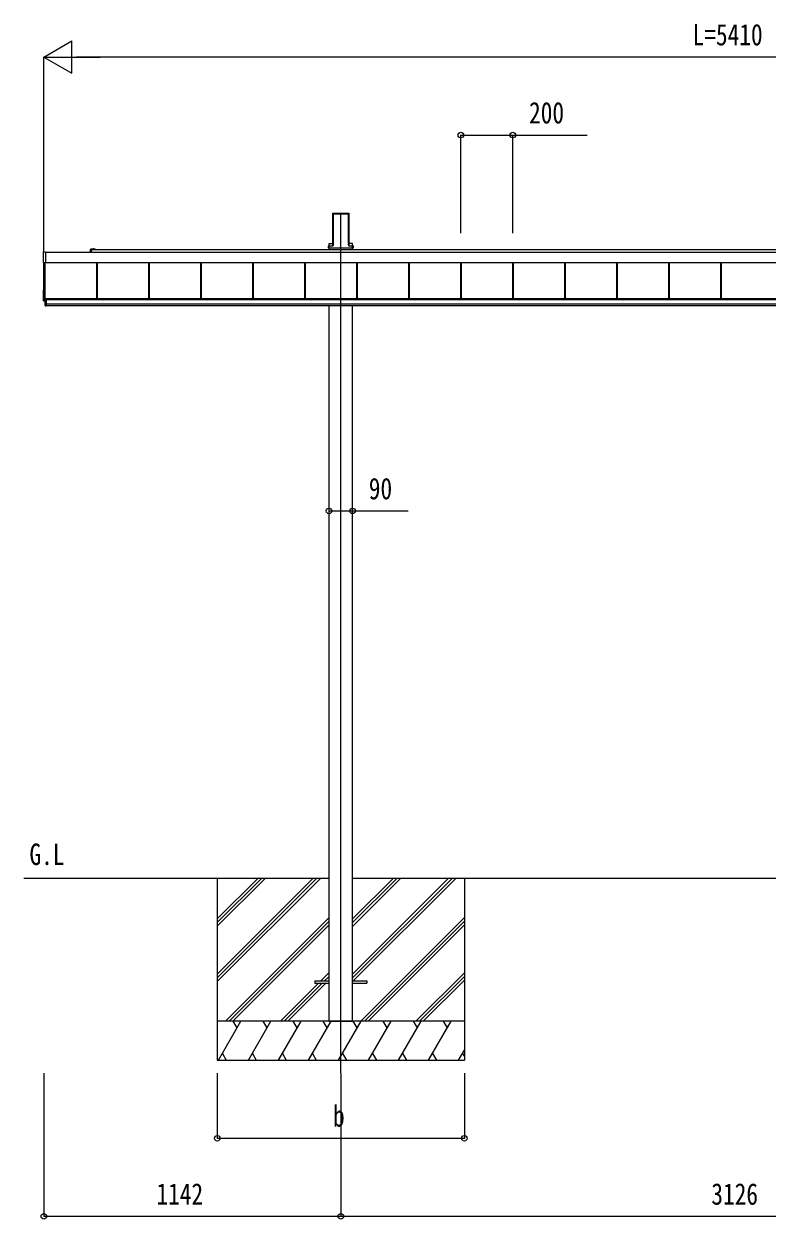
# Model space of a CAD drawing. Units: millimetres, scale not verified. Extents: x -10512 to 10512, y -7425 to 7425.
# Drawn here: x -3115 to -257, y -4823 to -230 of the extents above; entities that cross this region are included whole.
import ezdxf
from ezdxf.enums import TextEntityAlignment as Align

# ---------------------------------------------------------------- set-up
doc = ezdxf.new("R2010")
doc.units = ezdxf.units.MM
doc.header["$LTSCALE"] = 30
for name, color, linetype in [('0-2_USER1', 3, 'Continuous'), ('0-3_YKK_12', 2, 'Continuous'), ('0-4_YKK_A1', 4, 'Continuous'), ('0-5_YKK_D', 6, 'Continuous')]:
    doc.layers.add(name, color=color, linetype=linetype)
doc.styles.add('ＭＳ ゴシック', font='')
doc.styles.get('ＭＳ ゴシック').set_extended_font_data('MS Gothic')

msp = doc.modelspace()

# ---------------------------------------------------------------- linework, layer by layer
at = {"layer": '0-3_YKK_12'}
msp.add_line((-1896.45, -4262.5), (-1896.45, -958.19), dxfattribs=at)
at = {"layer": '0-4_YKK_A1'}
for p, q in [((-1927.7, -963.54), (-1927.7, -1080.21)), ((-1927.34, -957.69), (-1927.69, -963.19)), ((-1926.9, -958.15), (-1927.34, -957.69)), ((-1926.84, -957.22), (-1924.8, -957.22)), ((-1926.84, -957.22), (-1926.4, -957.69)), ((-1926.82, -1074.16), (-1926.82, -959.04)), ((-1926.32, -958.71), (-1926.32, -1073.84)), ((-1924.49, -957.55), (-1924.8, -957.22)), ((-1924.49, -957.55), (-1868.41, -957.55)), ((-1923.95, -960.69), (-1868.95, -960.69)), ((-1923.95, -1082.04), (-1923.95, -960.69)), ((-1868.41, -957.55), (-1868.1, -957.22)), ((-1868.1, -957.22), (-1866.06, -957.22)), ((-1866.58, -1073.84), (-1866.58, -958.71)), ((-1866.5, -957.69), (-1866.06, -957.22)), ((-1866.08, -959.04), (-1866.08, -1074.16)), ((-1865.56, -957.69), (-1866, -958.15)), ((-1865.56, -957.69), (-1865.21, -963.19)), ((-1865.2, -963.54), (-1865.2, -1080.21)), ((-2858.95, -1107.11), (-2858.95, -1097.14)), ((-2856.45, -1094.64), (-2848.91, -1094.64)), ((-2856.45, -1097.14), (2175.8, -1097.14)), ((-2856.45, -1097.44), (-2856.45, -1107.11)), ((-2842.7, -1097.14), (-2856.15, -1097.14)), ((-2847.99, -1094.64), (-2842.7, -1094.64)), ((-1944.32, -1090.96), (-1944.32, -1091.46)), ((-1944.32, -1091.46), (-1943.86, -1091.46)), ((-1943.86, -1090.96), (-1943.86, -1084.08)), ((-1941.86, -1090.96), (-1943.86, -1090.96)), ((-1941.86, -1091.46), (-1943.86, -1091.46)), ((-1943.85, -1090.96), (-1943.85, -1091.46)), ((-1943.82, -1083.11), (-1928.81, -1083.11)), ((-1941.86, -1084.16), (-1941.86, -1090.96)), ((-1928.28, -1084.16), (-1941.86, -1084.16)), ((-1941.86, -1090.96), (-1851.04, -1090.96)), ((-1941.86, -1090.96), (-1941.86, -1091.46)), ((-1941.86, -1091.46), (-1851.04, -1091.46)), ((-1941.65, -1073.78), (-1927.7, -1073.78)), ((-1941.65, -1083.11), (-1941.65, -1073.78)), ((-1941.65, -1097.14), (-1941.65, -1091.46)), ((-1941.45, -1091.46), (-1941.45, -1097.14)), ((-1940.45, -1091.12), (-1852.45, -1091.12)), ((-1927.71, -1080.57), (-1927.81, -1082.18)), ((-1927.29, -1082.73), (-1926.91, -1076.64)), ((-1926.41, -1076.67), (-1926.79, -1082.76)), ((-1866.11, -1082.76), (-1866.49, -1076.67)), ((-1865.99, -1076.64), (-1865.61, -1082.73)), ((-1851.25, -1073.78), (-1865.2, -1073.78)), ((-1865.19, -1080.57), (-1865.09, -1082.18)), ((-1864.62, -1083.67), (-1851.04, -1083.67)), ((-1851.04, -1084.16), (-1864.62, -1084.16)), ((-1864.09, -1083.11), (-1849.08, -1083.11)), ((-1851.45, -1091.46), (-1851.45, -1097.14)), ((-1851.25, -1083.11), (-1851.25, -1073.78)), ((-1851.25, -1097.14), (-1851.25, -1091.46)), ((-1851.04, -1083.67), (-1851.04, -1084.16)), ((-1851.04, -1090.96), (-1851.04, -1084.16)), ((-1849.05, -1090.96), (-1851.04, -1090.96)), ((-1851.04, -1090.96), (-1851.04, -1091.46)), ((-1849.05, -1091.46), (-1851.04, -1091.46)), ((-1849.05, -1084.08), (-1849.05, -1090.96)), ((-1848.58, -1091.46), (-1849.05, -1091.46)), ((-1849.04, -1090.96), (-1849.04, -1091.46)), ((-1848.58, -1090.96), (-1848.58, -1091.46)), ((-3039.95, -1147.55), (-3039.95, -1106.52)), ((-3031.95, -1107.11), (2365.05, -1107.11)), ((-3031.95, -1147.05), (2365.05, -1147.05)), ((-3031.95, -1147.29), (2365.05, -1147.29)), ((-2834.95, -1285.2), (-2834.95, -1147.29)), ((-2834.55, -1285.2), (-2834.55, -1147.29)), ((-2831.95, -1285.2), (-2831.95, -1147.29)), ((-2634.95, -1285.2), (-2634.95, -1147.29)), ((-2632.35, -1285.2), (-2632.35, -1147.29)), ((-2631.95, -1285.2), (-2631.95, -1147.29)), ((-2434.95, -1285.2), (-2434.95, -1147.29)), ((-2432.35, -1285.2), (-2432.35, -1147.29)), ((-2431.95, -1285.2), (-2431.95, -1147.29)), ((-2234.95, -1285.2), (-2234.95, -1147.29)), ((-2232.35, -1285.2), (-2232.35, -1147.29)), ((-2231.95, -1285.2), (-2231.95, -1147.29)), ((-2034.95, -1285.2), (-2034.95, -1147.29)), ((-2032.35, -1285.2), (-2032.35, -1147.29)), ((-2031.95, -1285.2), (-2031.95, -1147.29)), ((-1834.95, -1285.2), (-1834.95, -1147.29)), ((-1832.35, -1285.2), (-1832.35, -1147.29)), ((-1831.95, -1285.2), (-1831.95, -1147.29)), ((-1634.95, -1285.2), (-1634.95, -1147.29)), ((-1632.35, -1285.2), (-1632.35, -1147.29)), ((-1631.95, -1285.2), (-1631.95, -1147.29)), ((-1434.95, -1285.2), (-1434.95, -1147.29)), ((-1432.35, -1285.2), (-1432.35, -1147.29)), ((-1431.95, -1285.2), (-1431.95, -1147.29)), ((-1234.95, -1285.2), (-1234.95, -1147.29)), ((-1232.35, -1285.2), (-1232.35, -1147.29)), ((-1231.95, -1285.2), (-1231.95, -1147.29)), ((-1034.95, -1285.2), (-1034.95, -1147.29)), ((-1032.35, -1285.2), (-1032.35, -1147.29)), ((-1031.95, -1285.2), (-1031.95, -1147.29)), ((-834.95, -1285.2), (-834.95, -1147.29)), ((-832.35, -1285.2), (-832.35, -1147.29)), ((-831.95, -1285.2), (-831.95, -1147.29)), ((-634.95, -1285.2), (-634.95, -1147.29)), ((-632.35, -1285.2), (-632.35, -1147.29)), ((-631.95, -1285.2), (-631.95, -1147.29)), ((-434.95, -1285.2), (-434.95, -1147.29)), ((-432.35, -1285.2), (-432.35, -1147.29)), ((-431.95, -1285.2), (-431.95, -1147.29)), ((-3031.95, -1148.82), (-3039.48, -1148.36)), ((-3038.45, -1294.44), (-3038.45, -1148.42)), ((-3033.45, -1312.47), (-3033.45, -1148.73)), ((-3031.95, -1148.32), (-3031.95, -1148.82)), ((-3039.95, -1294.82), (-3039.95, -1253.79)), ((-3039.48, -1253.3), (-3038.45, -1253.23)), ((-3033.45, -1284.94), (-3029.95, -1284.94)), ((-3029.95, -1285.2), (2363.05, -1285.2)), ((-3033.45, -1295.99), (-3039.48, -1295.63)), ((-3038.45, -1294.44), (-3033.45, -1294.44)), ((-3029.95, -1307.38), (-3033.45, -1307.38)), ((-3033.45, -1314), (-3029.95, -1314)), ((-3029.95, -1287.21), (2363.05, -1287.21)), ((-3029.95, -1289.01), (2363.05, -1289.01)), ((-3029.95, -1289.01), (2363.05, -1289.01)), ((-3029.95, -1305.98), (2363.05, -1305.98)), ((-3029.95, -1312.47), (2363.05, -1312.47)), ((-1941.65, -4062.5), (-1941.65, -1312.47)), ((-1851.25, -4062.5), (-1851.25, -1312.47)), ((-3115.22, -3512.5), (-1941.65, -3512.5)), ((-2371.31, -3512.5), (-2371.31, -4212.5)), ((-2371.31, -3881.68), (-2002.13, -3512.5)), ((-2371.31, -3895.82), (-1987.99, -3512.5)), ((-2371.31, -3909.96), (-1973.84, -3512.5)), ((-2371.31, -3697.83), (-2185.98, -3512.5)), ((-2371.31, -3683.69), (-2200.12, -3512.5)), ((-2371.31, -3669.55), (-2214.26, -3512.5)), ((-1851.25, -3512.5), (1184.35, -3512.5)), ((-1851.11, -3881.98), (-1481.63, -3512.5)), ((-1851.11, -3896.12), (-1467.49, -3512.5)), ((-1851.11, -3698.13), (-1665.48, -3512.5)), ((-1851.11, -3683.99), (-1679.62, -3512.5)), ((-1851.11, -3669.85), (-1693.76, -3512.5)), ((-1848.85, -3908), (-1453.34, -3512.5)), ((-1421.31, -3512.5), (-1421.31, -4212.5)), ((-2340, -4062.5), (-1941.51, -3664.01)), ((-1819.5, -4062.5), (-1421.31, -3664.31)), ((-2325.86, -4062.5), (-1941.51, -3678.15)), ((-2311.71, -4062.5), (-1941.51, -3692.3)), ((-1805.36, -4062.5), (-1421.31, -3678.45)), ((-1791.21, -4062.5), (-1421.31, -3692.6)), ((-1973.37, -3908), (-1941.51, -3876.14)), ((-1959.22, -3908), (-1941.51, -3890.28)), ((-1607.37, -4062.5), (-1421.31, -3876.44)), ((-1593.22, -4062.5), (-1421.31, -3890.58)), ((-2127.87, -4062.5), (-1982.37, -3917)), ((-2113.72, -4062.5), (-1968.22, -3917)), ((-2099.58, -4062.5), (-1954.08, -3917)), ((-1996.51, -3908), (-1996.51, -3917)), ((-1996.51, -3908), (-1941.51, -3908)), ((-1996.51, -3917), (-1941.51, -3917)), ((-1945.08, -3908), (-1941.51, -3904.43)), ((-1851.51, -3908), (-1796.51, -3908)), ((-1851.51, -3917), (-1796.51, -3917)), ((-1796.51, -3908), (-1796.51, -3917)), ((-1579.08, -4062.5), (-1421.31, -3904.73)), ((-1421.31, -4062.5), (-2371.31, -4062.5)), ((-2367.03, -4212.5), (-2280.43, -4062.5)), ((-2295.43, -4088.48), (-2310.43, -4062.5)), ((-2251.56, -4212.5), (-2164.96, -4062.5)), ((-2179.96, -4088.48), (-2194.96, -4062.5)), ((-2136.09, -4212.5), (-2049.49, -4062.5)), ((-2064.49, -4088.48), (-2079.49, -4062.5)), ((-2020.62, -4212.5), (-1934.02, -4062.5)), ((-1949.02, -4088.48), (-1964.02, -4062.5)), ((-1941.65, -4062.5), (-1851.25, -4062.5)), ((-1905.15, -4212.5), (-1818.55, -4062.5)), ((-1833.55, -4088.48), (-1848.55, -4062.5)), ((-1789.68, -4212.5), (-1703.08, -4062.5)), ((-1718.08, -4088.48), (-1733.08, -4062.5)), ((-1674.21, -4212.5), (-1587.61, -4062.5)), ((-1617.61, -4062.5), (-1602.61, -4088.48)), ((-1558.74, -4212.5), (-1472.14, -4062.5)), ((-1502.14, -4062.5), (-1487.14, -4088.48)), ((-1443.27, -4212.5), (-1421.31, -4174.46)), ((-2371.31, -4212.5), (-1421.31, -4212.5)), ((-2352.03, -4186.52), (-2337.04, -4212.5)), ((-2236.56, -4186.52), (-2221.56, -4212.5)), ((-2121.09, -4186.52), (-2106.09, -4212.5)), ((-2005.62, -4186.52), (-1990.62, -4212.5)), ((-1890.15, -4186.52), (-1875.15, -4212.5)), ((-1774.68, -4186.52), (-1759.68, -4212.5)), ((-1659.21, -4186.52), (-1644.21, -4212.5)), ((-1543.74, -4186.52), (-1528.74, -4212.5)), ((-1428.27, -4186.52), (-1421.31, -4198.58))]:
    msp.add_line(p, q, dxfattribs=at)
for points in [[(-1944.32, -1083.61), (-1944.32, -1090.96), (-1943.86, -1090.96)], [(-1941.86, -1084.16), (-1941.86, -1083.67), (-1928.28, -1083.67)], [(-1848.58, -1083.61), (-1848.58, -1090.96), (-1849.05, -1090.96)], [(-3039.48, -1106.03), (-3031.95, -1105.57), (-3031.95, -1106.07), (-3031.95, -1148.32)], [(-3033.45, -1284.94), (-3033.45, -1307.38), (-3033.45, -1314)], [(-3030.45, -1284.94), (-3030.45, -1307.38), (-3030.45, -1314)], [(-3029.95, -1284.94), (-3029.95, -1307.38), (-3029.95, -1314)]]:
    msp.add_lwpolyline(points, dxfattribs=at)
for centre, radius, start, end in [((-2856.45, -1097.14), 2.5, 90, 180), ((-2856.15, -1097.44), 0.3, 90, 180), ((-2848.91, -1094.84), 0.2, 23.57818, 90), ((-2848.45, -1094.64), 0.3, 203.57818, 336.42182), ((-2847.99, -1094.84), 0.2, 90, 156.42182), ((-2842.7, -1095.89), 1.25, 270, 90), ((-1943.35, -1084.08), 0.501, 90.24971, 179.75029), ((-1849.55, -1084.08), 0.501, 0.24971, 89.75029), ((-3039.45, -1106.53), 0.497, 93.16944, 179.94772), ((-3039.08, -1147.58), 0.873, 177.74142, 242.53793), ((-3039.45, -1253.79), 0.497, 93.16944, 179.94772), ((-3039.08, -1294.85), 0.873, 177.74142, 242.53793)]:
    msp.add_arc(centre, radius, start, end, dxfattribs=at)
for centre, major_axis, ratio, start_param, end_param in [((-1927.66, -963.19), (0.031, 0.5), 0.061627, 1.5746234, 2.3600215), ((-1926.84, -957.72), (0.346, -0.364), 0.996462, 2.3838095, 3.8892836), ((-1927.13, -961.19), (0.22, 3.04), 0.070684, 5.5043854, 6.2286971), ((-1926.63, -961.22), (0.22, 3.54), 0.060877, 5.5025319, 6.2268436), ((-1866.27, -961.22), (-0.22, 3.54), 0.060877, 0.0563417, 0.7806534), ((-1865.77, -961.19), (-0.22, 3.04), 0.070684, 0.0544883, 0.7787999), ((-1866.06, -957.72), (-0.346, -0.364), 0.996462, 2.3939017, 3.8993758), ((-1865.24, -963.19), (-0.031, 0.5), 0.061627, 3.9231638, 4.7085619), ((-1943.82, -1083.61), (0.355, -0.355), 0.99628, 2.358058, 3.9251274), ((-1941.86, -1084.07), (2, 0), 0.045872, 3.2026792, 4.712389), ((-1941.86, -1083.57), (1.5, 0), 0.061163, 3.2026792, 4.712389), ((-1928.81, -1082.11), (0.691, -0.728), 0.996462, 5.5254021, 7.0308762), ((-1928.29, -1082.66), (-0.693, 0.73), 0.992955, 2.3838095, 3.8892836), ((-1928.29, -1082.66), (1.04, -1.09), 0.996462, 5.5254021, 7.0308762), ((-1927.74, -1080.57), (0.031, 0.5), 0.061627, 4.716216, 5.5016142), ((-1927.13, -1076.64), (0.22, 3.5), 0.061627, 4.716216, 5.5016142), ((-1926.63, -1076.67), (0.22, 4), 0.053972, 4.7153191, 5.5007173), ((-1866.27, -1076.67), (-0.22, 4), 0.053972, 0.782468, 1.5678662), ((-1864.61, -1082.66), (-1.04, -1.09), 0.996462, 5.5354944, 7.0409685), ((-1865.77, -1076.64), (-0.22, 3.5), 0.061627, 0.7815711, 1.5669693), ((-1864.61, -1082.66), (0.693, 0.73), 0.992955, 2.3939017, 3.8993758), ((-1865.16, -1080.57), (-0.031, 0.5), 0.061627, 0.7815711, 1.5669693), ((-1864.09, -1082.11), (-0.691, -0.728), 0.996462, 5.5354944, 7.0409685), ((-1851.04, -1083.57), (1.5, 0), 0.061163, 4.712389, 6.2220988), ((-1851.04, -1084.07), (2, 0), 0.045872, 4.712389, 6.2220988), ((-1849.08, -1083.61), (-0.355, -0.355), 0.99628, 2.358058, 3.9251274)]:
    msp.add_ellipse(centre, major_axis=major_axis, ratio=ratio, start_param=start_param, end_param=end_param, dxfattribs=at)
at = {"layer": '0-5_YKK_D'}
for p, q in [((-3038.45, -357.55), (-2930.2, -295.05)), ((-2930.2, -420.05), (-2930.2, -295.05)), ((-3038.45, -1105.66), (-3038.45, -356.55)), ((-3038.45, -357.55), (-2930.2, -420.05)), ((-3038.45, -357.55), (-2821.94, -357.55)), ((2246.55, -357.55), (-2913.45, -357.55)), ((-1434.95, -1034.17), (-1434.95, -656.55)), ((-1234.95, -1034.17), (-1234.95, -656.55)), ((-3038.45, -4262.5), (-3038.45, -4813.5)), ((-2371.31, -4262.5), (-2371.31, -4513.5)), ((-1896.45, -4263.5), (-1896.45, -4813.5)), ((-1896.45, -4263.5), (-1896.45, -4813.5)), ((-1421.31, -4262.5), (-1421.31, -4513.5)), ((-2371.31, -4512.5), (-1421.31, -4512.5)), ((-3038.45, -4812.5), (-1896.45, -4812.5)), ((-1896.45, -4812.5), (1229.55, -4812.5))]:
    msp.add_line(p, q, dxfattribs=at)
for points in [[(-1434.95, -657.55), (-1234.95, -657.55), (-948.45, -657.55)], [(-1941.65, -2101.87), (-1851.25, -2101.87), (-1636.75, -2101.87)]]:
    msp.add_lwpolyline(points, dxfattribs=at)
for centre in [(-1434.95, -657.55), (-1234.95, -657.55), (-1941.65, -2101.87), (-1851.25, -2101.87), (-2371.31, -4512.5), (-1421.31, -4512.5), (-3038.45, -4812.5), (-1896.45, -4812.5), (-1896.45, -4812.5)]:
    msp.add_circle(centre, 10.62, dxfattribs=at)

# ---------------------------------------------------------------- texts
at = {"layer": '0-2_USER1', "style": 'ＭＳ ゴシック', "width": 0.8}
msp.add_text('G.L', height=82.48, dxfattribs=at).set_placement((-3093.74, -3487.19), align=Align.BOTTOM_LEFT)
at = {"layer": '0-5_YKK_D', "style": 'ＭＳ ゴシック', "width": 0.8}
for s, p in [('L=5410', (-543.45, -337.55)), ('200', (-1172.45, -637.55)), ('90', (-1788.75, -2081.87)), ('b', (-1926.31, -4492.5)), ('1142', (-2605.45, -4792.5)), ('3126', (-471.45, -4792.5))]:
    msp.add_text(s, height=82.48, dxfattribs=at).set_placement(p, align=Align.BOTTOM_LEFT)

doc.saveas('drawing.dxf')
